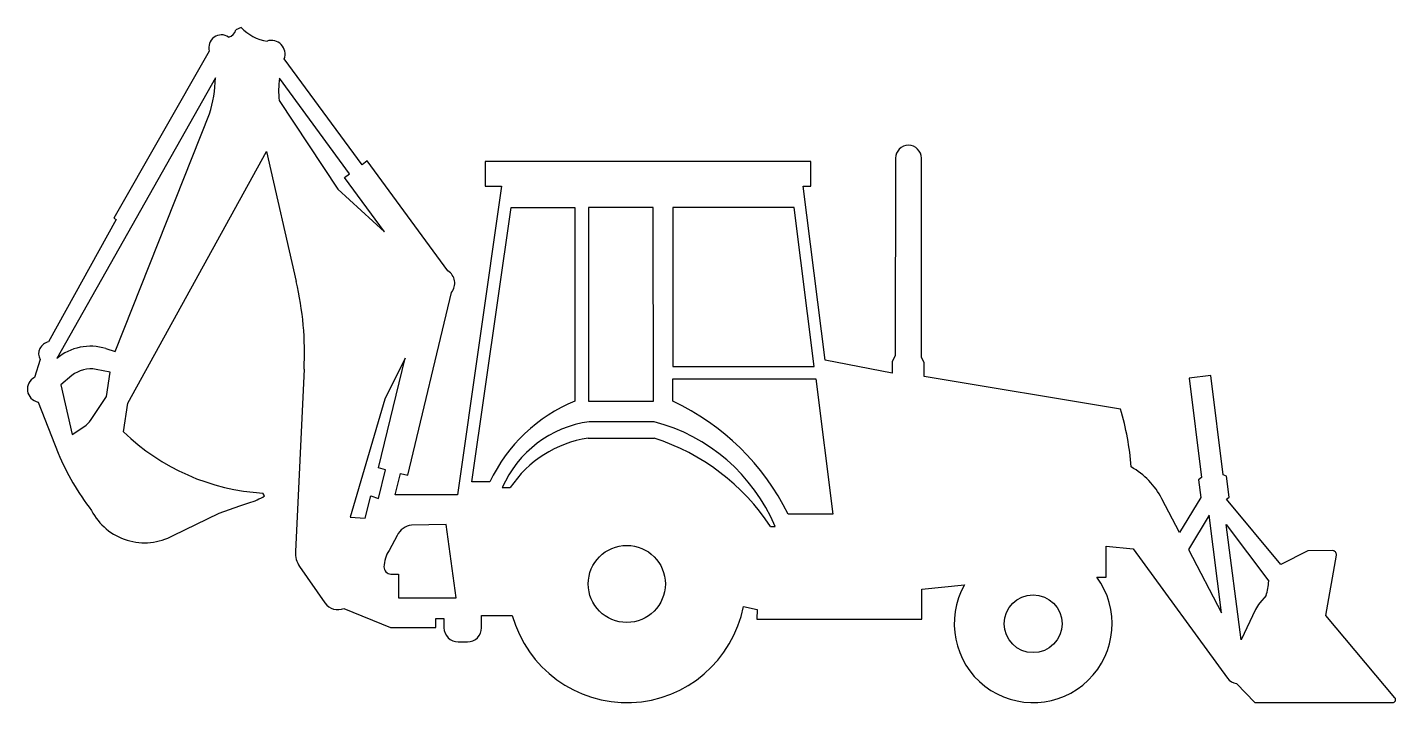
# Model space of a CAD drawing. Extents: x 0 to 3.32, y 0 to 1.64.
import ezdxf

# ---------------------------------------------------------------- set-up
doc = ezdxf.new("R2010")
doc.units = 0
doc.layers.add('WHITE', color=7, linetype='CONTINUOUS')

msp = doc.modelspace()

# ---------------------------------------------------------------- linework, layer by layer
at = {"layer": 'WHITE', "linetype": 'CONTINUOUS'}
for p, q in [((0.518579, 1.638036), (0.50596, 1.631885)), ((0.441197, 1.580455), (0.209787, 1.175133)), ((0.811672, 1.304928), (0.62317, 1.56154)), ((0.455921, 1.515479), (0.071561, 0.834543)), ((0.78155, 1.282782), (0.611172, 1.514709)), ((0.610349, 1.460243), (0.753085, 1.245553)), ((0.212945, 0.851638), (0.441391, 1.427904)), ((0.243332, 0.726382), (0.579693, 1.337218)), ((0.579693, 1.337218), (0.651889, 1.021669)), ((0.82419, 1.31413), (0.811672, 1.304928)), ((1.020132, 1.047435), (0.82419, 1.31413)), ((1.90045, 1.312335), (1.109947, 1.312335)), ((1.109947, 1.312335), (1.109947, 1.252769)), ((1.90045, 1.252769), (1.90045, 1.312335)), ((2.105444, 1.320505), (2.104599, 0.841001)), ((2.168334, 0.838021), (2.168334, 1.320505)), ((0.769006, 1.273607), (0.78155, 1.282782)), ((0.865824, 1.141837), (0.769006, 1.273607)), ((0.753085, 1.245553), (0.865824, 1.141837)), ((1.150249, 1.252769), (1.043019, 0.503986)), ((1.109947, 1.252769), (1.150249, 1.252769)), ((1.935144, 0.831133), (1.881979, 1.252769)), ((1.881979, 1.252769), (1.90045, 1.252769)), ((1.077788, 0.535764), (1.17305, 1.200973)), ((1.17305, 1.200973), (1.327983, 1.200973)), ((1.327983, 1.200973), (1.327904, 0.73131)), ((1.51746, 1.200745), (1.360792, 1.200745)), ((1.360792, 1.200745), (1.360792, 0.73131)), ((1.518317, 0.73131), (1.51746, 1.200745)), ((1.565506, 1.200745), (1.565506, 0.815703)), ((1.859717, 1.200745), (1.565506, 1.200745)), ((1.908261, 0.815703), (1.859717, 1.200745)), ((0.215153, 1.172141), (0.051331, 0.874835)), ((0.209787, 1.175133), (0.215153, 1.172141)), ((0.922671, 0.551591), (1.029031, 0.995231)), ((0.030651, 0.832476), (0.017405, 0.788744)), ((0.190463, 0.85869), (0.212945, 0.851638)), ((0.851395, 0.569183), (0.9167, 0.835433)), ((0.9167, 0.835433), (0.866743, 0.735867)), ((2.097716, 0.799427), (1.935144, 0.831133)), ((2.104599, 0.841001), (2.097705, 0.827454)), ((2.175229, 0.824474), (2.168334, 0.838021)), ((0.200432, 0.801528), (0.166819, 0.808247)), ((0.191577, 0.742646), (0.200432, 0.801528)), ((0.671082, 0.808591), (0.65002, 0.36629)), ((1.565506, 0.815703), (1.908261, 0.815703)), ((2.097705, 0.827454), (2.097716, 0.799427)), ((2.175221, 0.791212), (2.175229, 0.824474)), ((0.10817, 0.793396), (0.081095, 0.770924)), ((0.081095, 0.770924), (0.108351, 0.65076)), ((1.565506, 0.73131), (1.565506, 0.785791)), ((1.565506, 0.785791), (1.912033, 0.785791)), ((1.912033, 0.785791), (1.953435, 0.457402)), ((2.651417, 0.712031), (2.175221, 0.791212)), ((2.870047, 0.793773), (2.81787, 0.787294)), ((2.81787, 0.787294), (2.847737, 0.546472)), ((2.899971, 0.552978), (2.870047, 0.793773)), ((0.154548, 0.686434), (0.191577, 0.742646)), ((0.866743, 0.735867), (0.783091, 0.449853)), ((1.360792, 0.73131), (1.518317, 0.73131)), ((0.025793, 0.72922), (0.074613, 0.60507)), ((0.233252, 0.657162), (0.243332, 0.726382)), ((0.108351, 0.65076), (0.137319, 0.669388)), ((1.520437, 0.681416), (1.362912, 0.681416)), ((1.359854, 0.641346), (1.520437, 0.641346)), ((0.86874, 0.564909), (0.851395, 0.569183)), ((0.851548, 0.495225), (0.86874, 0.564909)), ((0.892217, 0.503986), (0.905038, 0.555947)), ((0.905038, 0.555947), (0.922671, 0.551591)), ((1.121874, 0.535764), (1.077788, 0.535764)), ((2.847737, 0.546472), (2.840517, 0.540583)), ((2.840517, 0.540583), (2.845807, 0.497622)), ((2.908376, 0.548989), (2.899971, 0.552978)), ((2.914616, 0.498501), (2.908376, 0.548989)), ((0.575505, 0.501372), (0.571284, 0.508495)), ((0.81958, 0.447478), (0.833418, 0.501256)), ((0.833418, 0.501256), (0.851548, 0.495225)), ((1.043019, 0.503986), (0.892217, 0.503986)), ((1.151741, 0.521612), (1.171147, 0.521612)), ((2.908252, 0.493255), (2.914616, 0.498501)), ((0.46498, 0.459492), (0.515464, 0.477701)), ((0.515464, 0.477701), (0.537394, 0.484824)), ((2.794572, 0.412373), (2.751644, 0.494594)), ((2.845807, 0.497622), (2.794572, 0.412373)), ((3.040194, 0.335198), (2.908252, 0.493255)), ((0.353577, 0.405489), (0.46498, 0.459492)), ((0.783091, 0.449853), (0.81958, 0.447478)), ((1.015649, 0.431853), (0.93178, 0.430716)), ((1.040151, 0.254106), (1.015649, 0.431853)), ((1.953435, 0.457402), (1.845015, 0.457402)), ((2.866607, 0.454635), (2.81597, 0.371371)), ((2.895981, 0.218065), (2.866607, 0.454635)), ((2.943799, 0.152499), (2.90737, 0.431831)), ((2.90737, 0.431831), (3.010858, 0.294788)), ((0.896794, 0.405785), (0.87743, 0.369079)), ((1.802518, 0.42749), (1.813391, 0.42749)), ((2.616453, 0.304713), (2.616453, 0.379907)), ((2.616453, 0.379907), (2.682144, 0.372938)), ((2.682144, 0.372938), (2.910758, 0.059606)), ((2.81597, 0.371371), (2.895981, 0.218065)), ((3.105675, 0.368604), (3.040194, 0.335198)), ((3.165593, 0.368817), (3.105675, 0.368604)), ((3.149362, 0.211618), (3.174824, 0.357861)), ((0.66041, 0.33013), (0.721708, 0.241855)), ((0.881939, 0.311896), (0.900062, 0.311883)), ((0.900062, 0.311883), (0.900062, 0.254106)), ((2.593634, 0.304713), (2.616453, 0.304713)), ((2.169239, 0.202157), (2.169325, 0.275604)), ((2.169325, 0.275604), (2.273067, 0.286064)), ((0.900062, 0.254106), (1.040151, 0.254106)), ((1.736588, 0.233461), (1.769839, 0.225971)), ((3.004408, 0.259614), (2.989071, 0.241961)), ((0.767888, 0.228641), (0.881105, 0.181916)), ((0.990815, 0.181916), (0.990815, 0.204223)), ((0.990815, 0.204223), (1.010415, 0.204223)), ((1.010415, 0.204223), (1.010415, 0.181738)), ((1.101665, 0.181738), (1.101665, 0.211713)), ((1.101665, 0.211713), (1.176224, 0.211713)), ((1.769839, 0.225971), (1.769271, 0.202181)), ((1.769271, 0.202181), (2.169239, 0.202157)), ((2.978673, 0.226019), (2.943799, 0.152499)), ((3.316929, 0.011527), (3.149362, 0.211618)), ((0.881105, 0.181916), (0.990815, 0.181916)), ((1.044806, 0.147347), (1.067303, 0.147359)), ((2.93299, 0.046334), (2.976743, 0.000012)), ((2.976743, 0.000012), (3.311545, 0.000012))]:
    msp.add_line(p, q, dxfattribs=at)
for centre, radius in [((1.453871, 0.287915), 0.093475), ((2.439401, 0.191389), 0.070106)]:
    msp.add_circle(centre, radius, dxfattribs=at)
for centre, radius, start, end in [((0.483203, 1.637473), 0.023433, -77.875012, -13.794538), ((0.596396, 1.709099), 0.105382, -137.5975, -98.180114), ((0.470937, 1.588873), 0.030909, 56.214362, 195.804587), ((0.591638, 1.572881), 0.033509, -19.783278, 107.787782), ((0.171569, 1.517664), 0.284361, -18.400314, -0.440222), ((0.890446, 1.483252), 0.281041, 173.573396, 184.696102), ((2.136889, 1.320505), 0.031445, 0, 180), ((1.000433, 1.017216), 0.036072, -37.552049, 56.899637), ((-0.074444, 0.848844), 0.746611, -3.090537, 13.384205), ((0.056707, 0.845982), 0.029349, 100.555683, 207.400398), ((0.152805, 0.739306), 0.125182, 72.492781, 130.466226), ((0.153085, 0.73925), 0.070351, 78.742928, 129.676833), ((0.03176, 0.760414), 0.03176, 116.871863, 259.17112), ((1.477416, 0.367471), 0.39336, 112.339135, 154.669843), ((1.313574, 0.194659), 0.592844, 26.307603, 64.852115), ((1.990143, 0.517383), 0.689326, 4.525288, 16.401984), ((0.105642, 0.718634), 0.058555, -57.248882, -33.361147), ((1.399749, 0.413313), 0.270622, 97.823184, 156.410401), ((1.409451, 0.257419), 0.438282, 22.832518, 75.331366), ((0.60096, 1.034606), 0.526947, -134.251361, -93.228381), ((1.400802, 0.368235), 0.276163, 98.527051, 146.262856), ((1.35901, 0.135455), 0.531021, 33.363497, 72.302404), ((0.648561, 0.847241), 0.622947, -157.123159, -142.30572), ((2.58303, 0.406589), 0.190199, 27.561423, 60.280995), ((0.49119, 0.643389), 0.16516, -73.754701, -59.302443), ((0.284154, 0.532035), 0.144338, -152.926245, -61.250701), ((0.938535, 0.384224), 0.046981, 98.266963, 152.68202), ((0.708507, 0.363523), 0.058553, 177.292104, 214.772322), ((0.940373, 0.327482), 0.075447, 146.54071, 178.601878), ((3.165619, 0.359472), 0.009346, -9.922102, 90.15748), ((0.881949, 0.328901), 0.017005, 178.578303, 269.966506), ((2.439401, 0.191389), 0.191389, 150.352177, 396.306642), ((2.858957, 0.304463), 0.152208, -17.136958, -3.644406), ((0.752878, 0.263489), 0.037943, -145.236672, -66.697404), ((1.453871, 0.287915), 0.287914, -164.652746, -10.902074), ((3.042153, 0.195978), 0.070229, 139.098499, 154.675126), ((1.044806, 0.181738), 0.034391, 179.999645, 269.99975), ((1.06729, 0.181733), 0.034374, -89.978431, 0.008352), ((2.937475, 0.079104), 0.033076, -143.877938, -97.794145), ((3.311549, 0.007026), 0.007014, -90.03215, 39.913379)]:
    msp.add_arc(centre, radius, start, end, dxfattribs=at)

doc.saveas('drawing.dxf')
